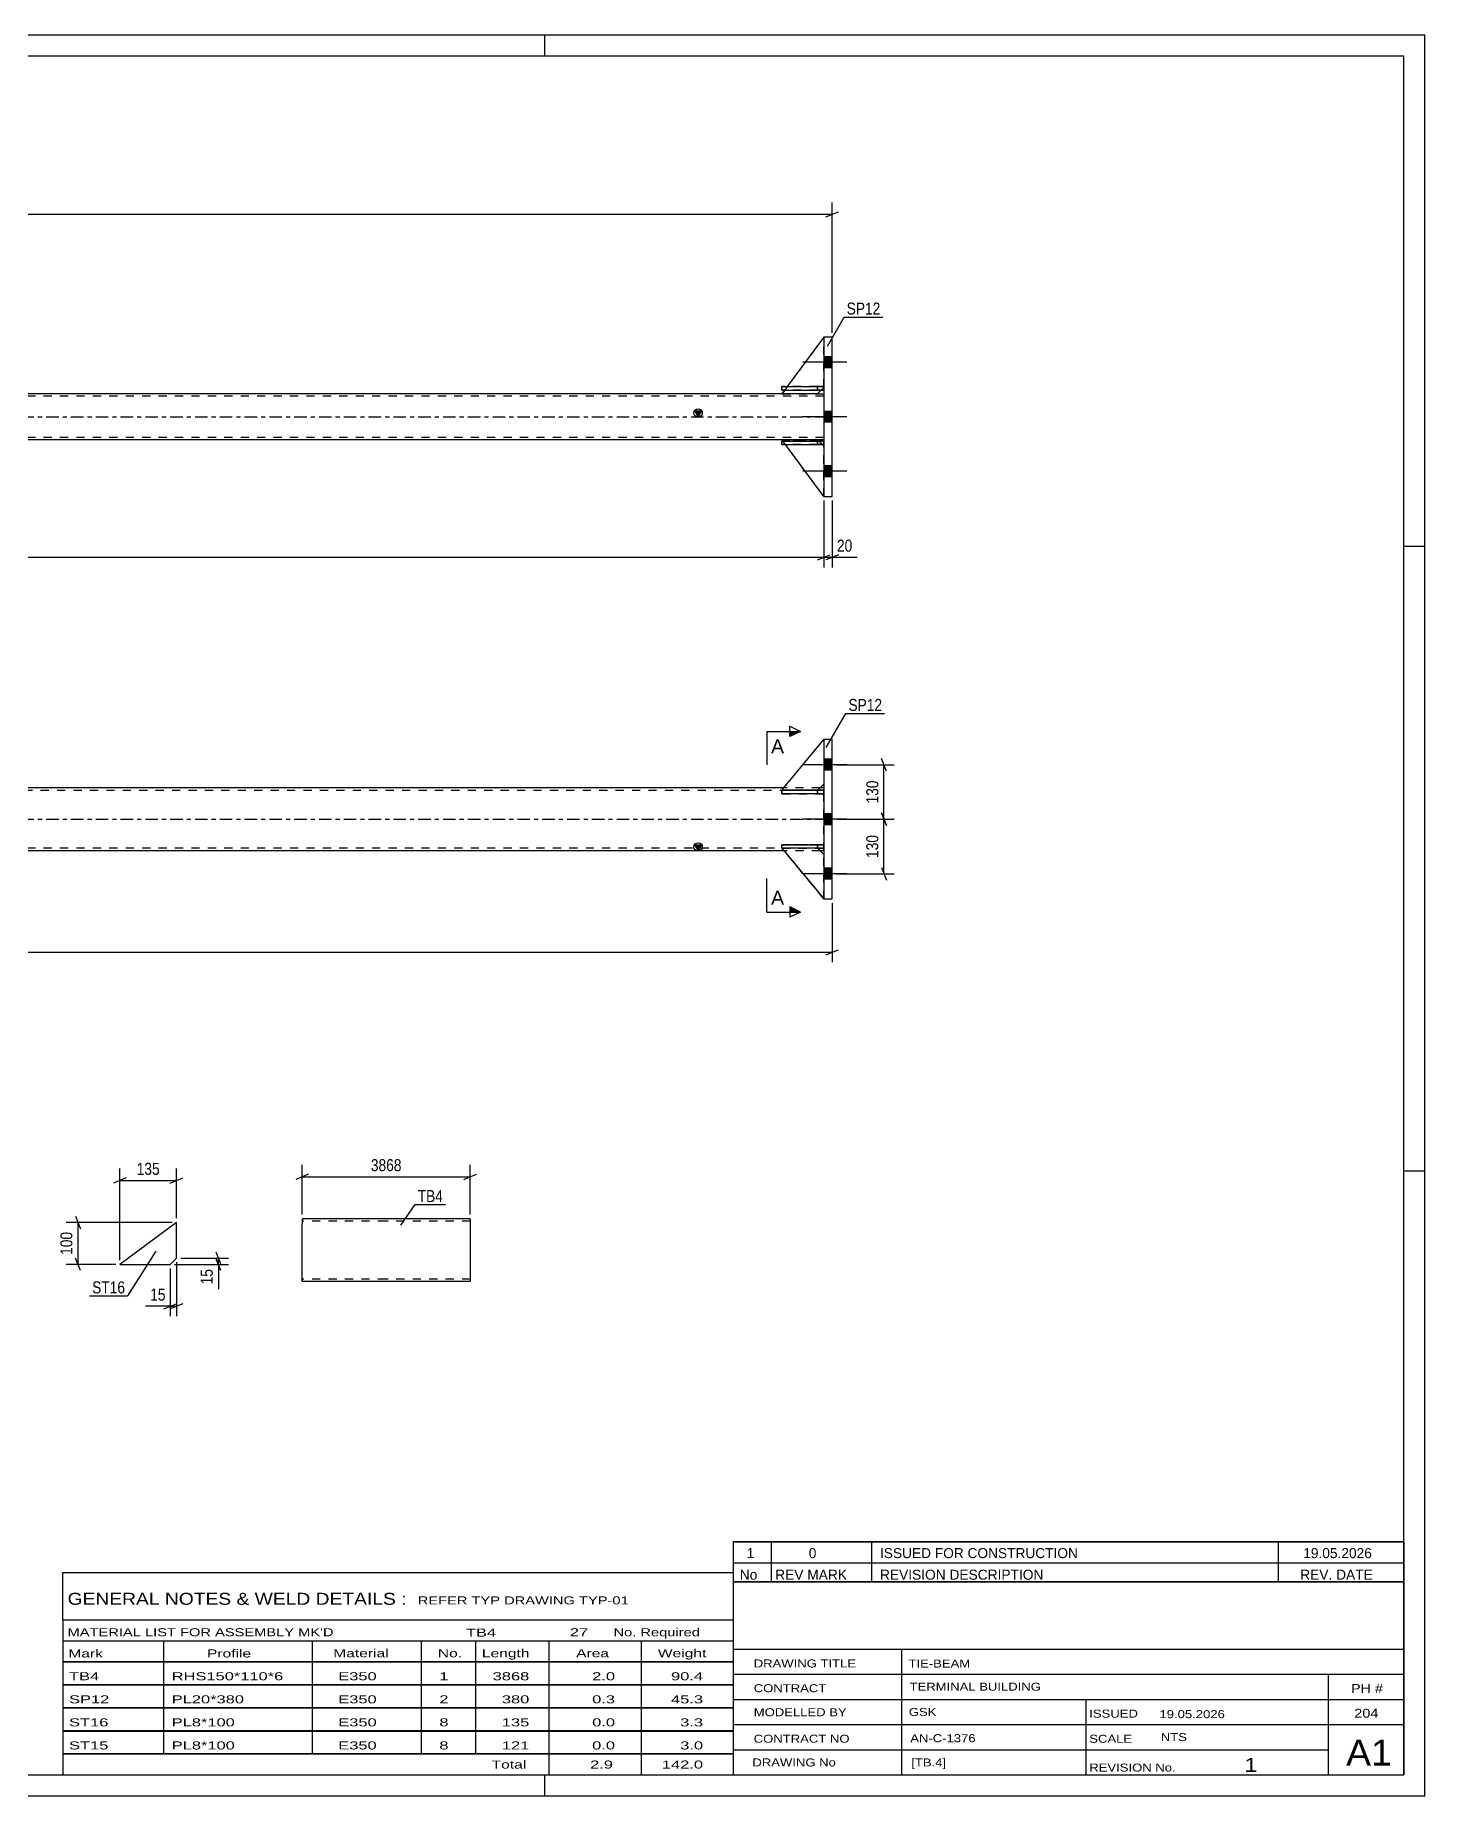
# Model space of a CAD drawing. Header units: millimetres. Extents: x 0 to 594, y 0 to 420.
# Drawn here: x 262.4 to 594, y 0 to 420 of the extents above; entities that cross this region are included whole.
import ezdxf

# ---------------------------------------------------------------- set-up
doc = ezdxf.new("R2010")
doc.units = ezdxf.units.MM
doc.linetypes.add('DXK_LINE_DOT2', pattern=[3.9198, 1.9599, -1.9599])
doc.linetypes.add('DXK_LINE_DOT3', pattern=[5.9187, 2.979, -0.9799, 0.9799, -0.9799])
doc.styles.add('Arial', font='ARIAL.TTF', dxfattribs={"height": 0.2})
doc.styles.add('Arial Narrow', font='ARIALN.TTF', dxfattribs={"height": 0.2})

# ---------------------------------------------------------------- blocks, each defined once
blk = doc.blocks.new('Unknown-490074904-1163')
at = {"color": 5, "linetype": 'Continuous'}
for p, q in [((594, 420), (0, 420)), ((384, 415), (384, 420)), ((594, 0), (594, 420)), ((589, 415), (5, 415)), ((589, 5), (589, 415)), ((594, 298), (589, 298)), ((594, 149), (589, 149)), ((5, 5), (589, 5)), ((384, 0), (384, 5)), ((0, 0), (594, 0))]:
    blk.add_line(p, q, dxfattribs=at)
blk = doc.blocks.new('Unknown-490074904-3456')
at = {"color": 7, "linetype": 'Continuous'}
for p, q in [((429, 51.05), (429, 5)), ((429, 51.05), (589, 51.05)), ((589, 51), (589, 5)), ((429, 35), (589, 35)), ((469.14, 35), (469.14, 5)), ((429, 29), (589, 29)), ((571, 5.05), (571, 29.05)), ((429, 23), (589, 23)), ((513.14, 23), (513.14, 5)), ((429, 17), (589, 17)), ((429, 11), (571, 11)), ((429, 5), (589, 5))]:
    blk.add_line(p, q, dxfattribs=at)
at = {"color": 7, "style": 'Arial Narrow'}
for s, height, width, p in [('DRAWING TITLE', 1.9089, 1.425378, (433.88, 30.61)), ('TIE-BEAM', 1.909, 1.425378, (470.81, 30.59)), ('CONTRACT', 1.909, 1.425378, (433.88, 24.71)), ('TERMINAL BUILDING', 1.9089, 1.425378, (471.06, 25.07)), ('MODELLED BY', 1.9089, 1.425378, (433.88, 18.98)), ('GSK', 1.909, 1.425378, (470.88, 19.04)), ('ISSUED', 1.909, 1.425378, (513.94, 18.64)), ('19.05.2026', 1.909, 1.425378, (530.69, 18.52)), ('CONTRACT NO', 1.9089, 1.425378, (433.88, 12.66)), ('AN-C-1376', 1.909, 1.425378, (471.23, 12.78)), ('SCALE', 1.909, 1.425378, (513.94, 12.65)), ('A1', 6.204, 1.25, (575.24, 7.2)), ('DRAWING No', 1.909, 1.425378, (433.56, 7)), ('[TB.4]', 1.909, 1.425378, (471.46, 6.99)), ('1', 3.34, 1.5, (550.91, 5.68)), ('REVISION No.', 1.9089, 1.425378, (513.94, 5.77))]:
    blk.add_text(s, height=height, dxfattribs=dict(at, width=width)).set_placement(p)
at = {"color": 7, "linetype": 'Continuous', "style": 'Arial Narrow'}
for s, height, width, p in [('PH #', 2.1, 1.42538, (576.4, 24.55)), ('204', 2.1, 1.42538, (577.19, 18.65)), ('NTS', 1.909, 1.425378, (531, 13.05))]:
    blk.add_text(s, height=height, dxfattribs=dict(at, width=width)).set_placement(p)
blk = doc.blocks.new('Unknown-490074904-3457')
at = {"color": 7, "linetype": 'Continuous'}
for p, q in [((429, 60.55), (589, 60.55)), ((589, 60.55), (429, 60.55)), ((429, 60.55), (429, 55.55)), ((438, 60.55), (438, 55.55)), ((462, 60.55), (462, 55.55)), ((559, 60.55), (559, 55.55)), ((589, 60.55), (589, 55.55)), ((429, 55.55), (589, 55.55)), ((429, 55.55), (429, 51.05)), ((429, 55.55), (589, 55.55)), ((438, 55.55), (438, 51.05)), ((462, 55.55), (462, 51.05)), ((559, 55.55), (559, 51.05)), ((589, 55.55), (589, 51.05)), ((589, 51.05), (429, 51.05))]:
    blk.add_line(p, q, dxfattribs=at)
at = {"color": 7, "linetype": 'Continuous', "style": 'Arial Narrow'}
for s, height, width, p in [('1', 2.39, 1.196471, (432.16, 56.7)), ('0', 2.39, 1.196471, (447, 56.7)), ('ISSUED FOR CONSTRUCTION', 2.3861, 1.196471, (464, 56.7)), ('19.05.2026', 2.386, 1.196471, (565, 56.7)), ('No', 2.386, 1.2, (430.54, 51.55)), ('REV MARK', 2.386, 1.2, (439, 51.55)), ('REVISION DESCRIPTION', 2.3861, 1.2, (464, 51.55)), ('REV. DATE', 2.386, 1.2, (564.28, 51.55))]:
    blk.add_text(s, height=height, dxfattribs=dict(at, width=width)).set_placement(p)
blk = doc.blocks.new('Unknown-490074904-3458')
at = {"color": 7, "linetype": 'Continuous'}
for p, q in [((269, 53.25), (429, 53.25)), ((269, 42), (269, 53.25)), ((429, 53.25), (429, 42)), ((269, 42), (429, 42)), ((269, 42), (269, 37)), ((429, 42), (429, 37)), ((269, 37), (429, 37)), ((269, 37), (269, 32)), ((293, 37), (293, 32)), ((328.5, 37), (328.5, 32)), ((354.5, 37), (354.5, 32)), ((367.5, 37), (367.5, 32)), ((385, 37), (385, 32)), ((407, 37), (407, 32)), ((429, 37), (429, 32)), ((269, 32), (429, 32)), ((269, 31.95), (269, 26.55)), ((269, 31.95), (429, 31.95)), ((293, 32), (293, 26.5)), ((328.5, 32), (328.5, 26.5)), ((354.5, 32), (354.5, 26.5)), ((367.5, 32), (367.5, 26.5)), ((385, 32), (385, 26.5)), ((407, 32), (407, 26.5)), ((429, 31.95), (429, 26.55)), ((269, 26.55), (429, 26.55)), ((269, 26.45), (269, 21.05)), ((269, 26.45), (429, 26.45)), ((293, 26.5), (293, 21)), ((328.5, 26.5), (328.5, 21)), ((354.5, 26.5), (354.5, 21)), ((367.5, 26.5), (367.5, 21)), ((385, 26.5), (385, 21)), ((407, 26.5), (407, 21)), ((429, 26.45), (429, 21.05)), ((269, 21.05), (429, 21.05)), ((293, 21), (293, 15.5)), ((328.5, 21), (328.5, 15.5)), ((354.5, 21), (354.5, 15.5)), ((367.5, 21), (367.5, 15.5)), ((385, 21), (385, 15.5)), ((407, 21), (407, 15.5)), ((269, 20.95), (269, 15.55)), ((269, 20.95), (429, 20.95)), ((429, 20.95), (429, 15.55)), ((269, 15.55), (429, 15.55)), ((269, 15.45), (269, 10.05)), ((269, 15.45), (429, 15.45)), ((293, 15.5), (293, 10)), ((328.5, 15.5), (328.5, 10)), ((354.5, 15.5), (354.5, 10)), ((367.5, 15.5), (367.5, 10)), ((385, 15.5), (385, 10)), ((407, 15.5), (407, 10)), ((429, 15.45), (429, 10.05)), ((269, 10.05), (429, 10.05)), ((269, 10), (429, 10)), ((269, 10), (269, 5)), ((385, 10), (385, 5)), ((407, 10), (407, 5)), ((429, 10), (429, 5)), ((269, 5), (429, 5))]:
    blk.add_line(p, q, dxfattribs=at)
at = {"color": 7, "style": 'Arial Narrow'}
for s, height, width, p in [('GENERAL NOTES & WELD DETAILS :', 2.8633, 1.4, (270.15, 45.56)), ('REFER TYP DRAWING TYP-01', 1.9089, 1.6, (353.7, 45.66)), ("MATERIAL LIST FOR ASSEMBLY MK'D", 1.9089, 1.6, (270.15, 38.06)), ('TB4', 1.909, 1.794707, (365.2, 37.97)), ('27', 1.909, 1.794707, (389.99, 38.06)), ('No. Required', 1.9089, 1.6, (400.41, 38.06)), ('Mark', 1.909, 1.7, (270.34, 33)), ('Profile', 1.909, 1.7, (303.41, 33)), ('Material', 1.909, 1.7, (333.54, 33.06)), ('No.', 1.909, 1.7, (358.5, 33.06)), ('Length', 1.909, 1.7, (369, 33.06)), ('Area', 1.909, 1.7, (391.5, 33.06)), ('Weight', 1.909, 1.7, (411, 33.06))]:
    blk.add_text(s, height=height, dxfattribs=dict(at, width=width)).set_placement(p)
at = {"color": 7, "linetype": 'Continuous', "style": 'Arial Narrow'}
for s, height, width, p in [('TB4', 1.909, 1.794707, (270.5, 27.56)), ('RHS150*110*6', 1.9089, 1.794707, (295, 27.56)), ('E350', 1.909, 1.794707, (334.74, 27.56)), ('1', 1.91, 1.794707, (358.86, 27.56)), ('3868', 1.909, 1.794707, (371.58, 27.56)), ('2.0', 1.909, 1.794707, (395.32, 27.56)), ('90.4', 1.909, 1.794707, (414.14, 27.56)), ('SP12', 1.909, 1.794707, (270.5, 22.06)), ('PL20*380', 1.909, 1.794707, (295, 22.06)), ('E350', 1.909, 1.794707, (334.74, 22.06)), ('2', 1.91, 1.794707, (358.86, 22.06)), ('380', 1.909, 1.794707, (373.77, 22.06)), ('0.3', 1.909, 1.794707, (395.32, 22.06)), ('45.3', 1.909, 1.794707, (414.14, 22.06)), ('ST16', 1.909, 1.794707, (270.5, 16.56)), ('PL8*100', 1.909, 1.794707, (295, 16.56)), ('E350', 1.909, 1.794707, (334.74, 16.56)), ('8', 1.91, 1.794707, (358.86, 16.56)), ('135', 1.909, 1.794707, (373.77, 16.56)), ('0.0', 1.909, 1.794707, (395.32, 16.56)), ('3.3', 1.909, 1.794707, (416.33, 16.56)), ('ST15', 1.909, 1.794707, (270.5, 11.06)), ('PL8*100', 1.909, 1.794707, (295, 11.06)), ('E350', 1.909, 1.794707, (334.74, 11.06)), ('8', 1.91, 1.794707, (358.86, 11.06)), ('121', 1.909, 1.794707, (373.77, 11.06)), ('0.0', 1.909, 1.794707, (395.32, 11.06)), ('3.0', 1.909, 1.794707, (416.33, 11.06)), ('Total', 1.909, 1.7, (371.33, 6.5)), ('2.9', 1.909, 1.794707, (394.83, 6.5)), ('142.0', 1.909, 1.794707, (411.96, 6.5))]:
    blk.add_text(s, height=height, dxfattribs=dict(at, width=width)).set_placement(p)
blk = doc.blocks.new('Part-490074904-1802 - 1795')
at = {"color": 7, "linetype": 'DXK_LINE_DOT2'}
for p, q in [((450.61, 239.86), (440.61, 239.86)), ((440.61, 239.86), (450.61, 239.86)), ((440.61, 239.86), (440.61, 239.06)), ((449.11, 239.86), (449.11, 239.06)), ((450.61, 239.06), (450.61, 239.86)), ((449.11, 239.06), (440.61, 239.06)), ((440.61, 239.06), (450.61, 239.06)), ((449.11, 239.06), (450.61, 239.06))]:
    blk.add_line(p, q, dxfattribs=at)
blk = doc.blocks.new('Part-490074904-1850 - 1795')
at = {"linetype": 'Continuous'}
blk.add_hatch(color=2, dxfattribs=at).paths.add_polyline_path([(420.61, 225.46), (419.81, 226.86), (421.41, 226.86)])
at = {"color": 2, "linetype": 'Continuous'}
for p, q in [((64.72, 240.46), (63.81, 240.46)), ((441.1, 240.46), (73.33, 240.46)), ((450.61, 240.46), (449.7, 240.46)), ((420.61, 225.46), (419.81, 226.86)), ((419.81, 226.86), (421.41, 226.86)), ((421.41, 226.86), (420.61, 225.46)), ((64.7, 225.46), (63.81, 225.46)), ((441.12, 225.46), (73.31, 225.46)), ((450.61, 225.46), (449.72, 225.46))]:
    blk.add_line(p, q, dxfattribs=at)
at = {"color": 7, "linetype": 'DXK_LINE_DOT2'}
for p, q in [((63.81, 225.46), (63.81, 240.46)), ((63.81, 239.86), (450.61, 239.86)), ((73.33, 240.46), (64.72, 240.46)), ((449.7, 240.46), (441.1, 240.46)), ((450.61, 225.46), (450.61, 240.46)), ((450.61, 226.06), (63.81, 226.06)), ((73.31, 225.46), (64.7, 225.46)), ((449.72, 225.46), (441.12, 225.46))]:
    blk.add_line(p, q, dxfattribs=at)
at = {"color": 7, "linetype": 'DXK_LINE_DOT3'}
blk.add_line((63.81, 232.96), (450.61, 232.96), dxfattribs=at)
at = {"color": 2, "linetype": 'Continuous'}
blk.add_circle((420.61, 226.36), 1, dxfattribs=at)
blk = doc.blocks.new('Part-490074904-1813 - 1795')
at = {"color": 2, "linetype": 'Continuous'}
for p, q in [((440.61, 226.06), (440.61, 226.86)), ((440.61, 226.86), (450.61, 226.86)), ((450.61, 226.06), (450.61, 226.86)), ((450.61, 226.86), (450.61, 226.86)), ((440.61, 226.06), (440.62, 226.06)), ((450.61, 226.06), (441.44, 226.06)), ((450.61, 226.06), (450.61, 226.06))]:
    blk.add_line(p, q, dxfattribs=at)
at = {"color": 7, "linetype": 'DXK_LINE_DOT2'}
for p, q in [((449.11, 226.86), (440.61, 226.86)), ((449.11, 226.06), (449.11, 226.86)), ((449.11, 226.86), (450.61, 226.86)), ((450.61, 226.06), (450.61, 226.86)), ((440.61, 226.06), (449.11, 226.06)), ((441.44, 226.06), (440.62, 226.06)), ((449.11, 226.06), (450.61, 226.06))]:
    blk.add_line(p, q, dxfattribs=at)
blk = doc.blocks.new('Part-490074904-1801 - 1795')
at = {"color": 2, "linetype": 'Continuous'}
for p, q in [((452.61, 251.96), (450.61, 251.96)), ((450.61, 251.96), (450.61, 213.96)), ((452.61, 213.96), (452.61, 251.96)), ((450.61, 213.96), (452.61, 213.96))]:
    blk.add_line(p, q, dxfattribs=at)
blk = doc.blocks.new('Bolt-490074904-1814 - 1795')
at = {"linetype": 'Continuous'}
for points in [[(450.61, 247.26), (450.61, 244.66), (452.61, 244.66), (452.61, 247.26)], [(450.61, 247.26), (450.61, 244.66), (452.61, 244.66), (452.61, 247.26)], [(450.61, 247.26), (450.61, 244.66), (452.61, 244.66), (452.61, 247.26)], [(450.61, 234.26), (450.61, 231.66), (452.61, 231.66), (452.61, 234.26)], [(450.61, 234.26), (450.61, 231.66), (452.61, 231.66), (452.61, 234.26)], [(450.61, 221.26), (450.61, 218.66), (452.61, 218.66), (452.61, 221.26)], [(450.61, 221.26), (450.61, 218.66), (452.61, 218.66), (452.61, 221.26)], [(450.61, 221.26), (450.61, 218.66), (452.61, 218.66), (452.61, 221.26)]]:
    blk.add_hatch(color=1, dxfattribs=at).paths.add_polyline_path(points)
at = {"color": 1, "linetype": 'Continuous'}
for p, q in [((456.11, 245.96), (445.61, 245.96)), ((456.11, 245.96), (445.61, 245.96)), ((456.11, 245.96), (445.61, 245.96)), ((452.61, 247.26), (450.61, 247.26)), ((452.61, 247.26), (450.61, 247.26)), ((452.61, 247.26), (450.61, 247.26)), ((452.61, 244.66), (450.61, 244.66)), ((452.61, 244.66), (450.61, 244.66)), ((452.61, 244.66), (450.61, 244.66)), ((456.11, 232.96), (445.61, 232.96)), ((456.11, 232.96), (445.61, 232.96)), ((452.61, 234.26), (450.61, 234.26)), ((452.61, 234.26), (450.61, 234.26)), ((452.61, 231.66), (450.61, 231.66)), ((452.61, 231.66), (450.61, 231.66)), ((456.11, 219.96), (445.61, 219.96)), ((456.11, 219.96), (445.61, 219.96)), ((456.11, 219.96), (445.61, 219.96)), ((452.61, 221.26), (450.61, 221.26)), ((452.61, 221.26), (450.61, 221.26)), ((452.61, 221.26), (450.61, 221.26)), ((452.61, 218.66), (450.61, 218.66)), ((452.61, 218.66), (450.61, 218.66)), ((452.61, 218.66), (450.61, 218.66))]:
    blk.add_line(p, q, dxfattribs=at)
blk = doc.blocks.new('Part-490074904-1818 - 1795')
at = {"color": 7, "linetype": 'DXK_LINE_DOT2'}
for p, q in [((440.61, 239.87), (450.61, 251.96)), ((440.61, 239.87), (450.61, 251.96)), ((450.61, 251.96), (450.61, 241.37)), ((440.61, 239.87), (440.61, 239.87)), ((449.11, 239.87), (440.61, 239.87)), ((449.11, 239.87), (440.61, 239.87)), ((450.61, 241.37), (449.11, 239.87)), ((450.61, 241.37), (449.11, 239.87)), ((449.11, 239.87), (449.11, 239.87))]:
    blk.add_line(p, q, dxfattribs=at)
blk = doc.blocks.new('Part-490074904-1821 - 1795')
at = {"color": 2, "linetype": 'Continuous'}
for p, q in [((440.61, 226.07), (440.61, 226.07)), ((441.44, 226.07), (440.61, 226.07)), ((440.61, 226.07), (450.61, 213.96)), ((450.61, 224.57), (449.12, 226.06))]:
    blk.add_line(p, q, dxfattribs=at)
at = {"color": 7, "linetype": 'DXK_LINE_DOT2'}
for p, q in [((449.11, 226.07), (440.61, 226.07)), ((450.61, 213.96), (440.61, 226.07)), ((449.11, 226.07), (441.44, 226.07)), ((449.12, 226.06), (449.11, 226.07)), ((449.11, 226.07), (449.11, 226.07)), ((450.61, 224.57), (449.11, 226.07)), ((450.61, 213.96), (450.61, 224.57))]:
    blk.add_line(p, q, dxfattribs=at)
blk = doc.blocks.new('Part-490074904-1824 - 1795')
at = {"color": 7, "linetype": 'DXK_LINE_DOT2'}
for p, q in [((440.61, 226.07), (440.61, 226.07)), ((449.11, 226.07), (440.61, 226.07)), ((440.61, 226.07), (450.61, 213.96)), ((449.11, 226.07), (440.61, 226.07)), ((450.61, 213.96), (440.61, 226.07)), ((450.61, 224.57), (449.11, 226.07)), ((449.11, 226.07), (449.11, 226.07)), ((450.61, 224.57), (449.11, 226.07)), ((450.61, 213.96), (450.61, 224.57))]:
    blk.add_line(p, q, dxfattribs=at)
blk = doc.blocks.new('Part-490074904-1827 - 1795')
at = {"color": 7, "linetype": 'DXK_LINE_DOT2'}
for p, q in [((450.61, 226.86), (440.61, 226.86)), ((440.61, 226.86), (450.61, 226.86)), ((440.61, 226.06), (440.61, 226.86)), ((449.11, 226.86), (449.11, 226.06)), ((450.61, 226.06), (450.61, 226.86)), ((449.11, 226.06), (440.61, 226.06)), ((440.61, 226.06), (450.61, 226.06)), ((449.11, 226.06), (450.61, 226.06))]:
    blk.add_line(p, q, dxfattribs=at)
blk = doc.blocks.new('Part-490074904-1857 - 1795')
at = {"color": 2, "linetype": 'Continuous'}
for p, q in [((440.61, 239.87), (450.61, 251.96)), ((440.61, 239.87), (440.61, 239.87)), ((449.11, 239.87), (440.61, 239.87)), ((449.11, 239.87), (450.61, 241.37)), ((449.11, 239.87), (449.11, 239.87))]:
    blk.add_line(p, q, dxfattribs=at)
at = {"color": 7, "linetype": 'DXK_LINE_DOT2'}
for p, q in [((440.61, 239.87), (450.61, 251.96)), ((450.61, 251.96), (450.61, 241.37)), ((449.11, 239.87), (440.61, 239.87)), ((450.61, 241.37), (449.11, 239.87))]:
    blk.add_line(p, q, dxfattribs=at)
blk = doc.blocks.new('Part-490074904-1860 - 1795')
at = {"color": 2, "linetype": 'Continuous'}
for p, q in [((440.61, 239.06), (440.61, 239.86)), ((440.61, 239.86), (450.61, 239.86)), ((450.61, 239.06), (450.61, 239.86)), ((450.61, 239.86), (450.61, 239.86)), ((450.61, 239.06), (440.61, 239.06)), ((450.61, 239.06), (450.61, 239.06))]:
    blk.add_line(p, q, dxfattribs=at)
at = {"color": 7, "linetype": 'DXK_LINE_DOT2'}
for p, q in [((449.11, 239.86), (440.61, 239.86)), ((449.11, 239.06), (449.11, 239.86)), ((449.11, 239.86), (450.61, 239.86)), ((450.61, 239.06), (450.61, 239.86)), ((440.61, 239.06), (449.11, 239.06)), ((449.11, 239.06), (450.61, 239.06))]:
    blk.add_line(p, q, dxfattribs=at)
blk = doc.blocks.new('Part-490074904-2233 - 2227')
at = {"color": 2, "linetype": 'Continuous'}
for p, q in [((326.13, 137.66), (326.13, 136.46)), ((346.13, 137.66), (326.13, 137.66)), ((326.13, 123.41), (326.13, 136.46)), ((366.23, 137.66), (346.23, 137.66)), ((366.23, 137.57), (366.23, 137.66)), ((366.23, 137.57), (366.23, 136.46)), ((366.23, 136.46), (366.23, 122.66)), ((326.13, 122.76), (326.13, 123.41)), ((326.13, 122.66), (326.13, 122.76)), ((346.13, 122.66), (326.13, 122.66)), ((366.23, 122.66), (346.23, 122.66))]:
    blk.add_line(p, q, dxfattribs=at)
at = {"color": 7, "linetype": 'DXK_LINE_DOT2'}
for p, q in [((346.13, 137.06), (326.13, 137.06)), ((366.23, 137.06), (346.23, 137.06)), ((366.23, 137.31), (366.23, 136.46)), ((326.13, 123.41), (326.13, 123.02)), ((326.13, 123.26), (326.13, 123.31)), ((346.13, 123.26), (326.13, 123.26)), ((326.13, 122.66), (326.13, 122.66)), ((366.23, 123.26), (346.23, 123.26)), ((366.23, 123.31), (366.23, 123.41)), ((366.23, 123.26), (366.23, 123.31)), ((366.23, 123.26), (366.23, 123.31))]:
    blk.add_line(p, q, dxfattribs=at)
blk = doc.blocks.new('Part-490074904-1737 - 1731')
at = {"color": 2, "linetype": 'Continuous'}
for p, q in [((296.14, 136.78), (282.64, 126.78)), ((296.14, 128.28), (296.14, 136.78)), ((282.64, 126.78), (294.64, 126.78)), ((294.64, 126.78), (296.14, 128.28))]:
    blk.add_line(p, q, dxfattribs=at)
blk = doc.blocks.new('Part-490074904-1985 - 1982')
at = {"color": 2, "linetype": 'Continuous'}
for p, q in [((440.61, 323.47), (440.61, 323.47)), ((449.11, 323.47), (440.61, 323.47)), ((440.85, 323.16), (440.61, 323.47)), ((449.11, 323.47), (449.11, 323.47)), ((449.43, 323.16), (449.11, 323.47)), ((450.61, 309.97), (441.44, 322.36)), ((450.61, 321.97), (450.23, 322.36))]:
    blk.add_line(p, q, dxfattribs=at)
at = {"color": 7, "linetype": 'DXK_LINE_DOT2'}
for p, q in [((440.61, 323.47), (449.11, 323.47)), ((449.11, 323.47), (450.61, 321.97)), ((441.44, 322.36), (440.85, 323.16)), ((450.23, 322.36), (449.43, 323.16)), ((450.61, 321.97), (450.61, 321.97)), ((450.61, 309.97), (450.61, 321.97)), ((450.61, 309.97), (450.61, 309.97))]:
    blk.add_line(p, q, dxfattribs=at)
blk = doc.blocks.new('Bolt-490074904-1994 - 1982')
at = {"linetype": 'Continuous'}
for points in [[(450.61, 343.27), (450.61, 340.67), (452.61, 340.67), (452.61, 343.27)], [(450.61, 343.27), (450.61, 340.67), (452.61, 340.67), (452.61, 343.27)], [(450.61, 343.27), (450.61, 340.67), (452.61, 340.67), (452.61, 343.27)], [(450.61, 330.27), (450.61, 327.67), (452.61, 327.67), (452.61, 330.27)], [(450.61, 330.27), (450.61, 327.67), (452.61, 327.67), (452.61, 330.27)], [(450.61, 317.27), (450.61, 314.67), (452.61, 314.67), (452.61, 317.27)], [(450.61, 317.27), (450.61, 314.67), (452.61, 314.67), (452.61, 317.27)], [(450.61, 317.27), (450.61, 314.67), (452.61, 314.67), (452.61, 317.27)]]:
    blk.add_hatch(color=1, dxfattribs=at).paths.add_polyline_path(points)
at = {"color": 1, "linetype": 'Continuous'}
for p, q in [((456.11, 341.97), (445.61, 341.97)), ((456.11, 341.97), (445.61, 341.97)), ((456.11, 341.97), (445.61, 341.97)), ((452.61, 343.27), (450.61, 343.27)), ((452.61, 343.27), (450.61, 343.27)), ((452.61, 343.27), (450.61, 343.27)), ((452.61, 340.67), (450.61, 340.67)), ((452.61, 340.67), (450.61, 340.67)), ((452.61, 340.67), (450.61, 340.67)), ((456.11, 328.97), (445.61, 328.97)), ((456.11, 328.97), (445.61, 328.97)), ((452.61, 330.27), (450.61, 330.27)), ((452.61, 330.27), (450.61, 330.27)), ((452.61, 327.67), (450.61, 327.67)), ((452.61, 327.67), (450.61, 327.67)), ((456.11, 315.97), (445.61, 315.97)), ((456.11, 315.97), (445.61, 315.97)), ((456.11, 315.97), (445.61, 315.97)), ((452.61, 317.27), (450.61, 317.27)), ((452.61, 317.27), (450.61, 317.27)), ((452.61, 317.27), (450.61, 317.27)), ((452.61, 314.67), (450.61, 314.67)), ((452.61, 314.67), (450.61, 314.67)), ((452.61, 314.67), (450.61, 314.67))]:
    blk.add_line(p, q, dxfattribs=at)
blk = doc.blocks.new('Part-490074904-1986 - 1982')
at = {"color": 2, "linetype": 'Continuous'}
for p, q in [((440.61, 322.36), (440.61, 323.16)), ((440.61, 323.16), (450.61, 323.16)), ((440.61, 322.36), (450.61, 322.36)), ((450.61, 323.16), (450.61, 323.16)), ((450.61, 322.36), (450.61, 323.16))]:
    blk.add_line(p, q, dxfattribs=at)
at = {"color": 7, "linetype": 'DXK_LINE_DOT2'}
for p, q in [((449.11, 323.16), (440.61, 323.16)), ((449.11, 322.36), (440.61, 322.36)), ((450.61, 323.16), (449.11, 323.16)), ((449.11, 323.16), (449.11, 322.36)), ((449.11, 322.36), (450.61, 322.36)), ((450.61, 322.36), (450.61, 322.36))]:
    blk.add_line(p, q, dxfattribs=at)
blk = doc.blocks.new('Part-490074904-1995 - 1982')
at = {"color": 7, "linetype": 'DXK_LINE_DOT2'}
for p, q in [((450.61, 309.97), (440.61, 323.47)), ((440.61, 323.47), (449.11, 323.47)), ((449.11, 323.47), (440.61, 323.47)), ((449.11, 323.47), (450.61, 321.97)), ((449.11, 323.47), (449.11, 323.47)), ((449.11, 323.47), (450.61, 321.97)), ((450.61, 321.97), (450.61, 321.97)), ((450.61, 309.97), (450.61, 321.97))]:
    blk.add_line(p, q, dxfattribs=at)
blk = doc.blocks.new('Part-490074904-2002 - 1982')
at = {"color": 2, "linetype": 'Continuous'}
for p, q in [((450.61, 347.97), (441.86, 336.16)), ((441.27, 335.36), (440.61, 334.47)), ((449.11, 334.47), (440.61, 334.47)), ((450, 335.36), (449.11, 334.47))]:
    blk.add_line(p, q, dxfattribs=at)
at = {"color": 7, "linetype": 'DXK_LINE_DOT2'}
for p, q in [((450.61, 347.97), (450.61, 335.97)), ((441.86, 336.16), (441.27, 335.36)), ((450.61, 335.97), (450, 335.36))]:
    blk.add_line(p, q, dxfattribs=at)
blk = doc.blocks.new('Part-490074904-2007 - 1982')
at = {"color": 2, "linetype": 'Continuous'}
for p, q in [((452.61, 347.97), (450.61, 347.97)), ((450.61, 347.97), (450.61, 309.97)), ((452.61, 309.97), (452.61, 347.97)), ((450.61, 309.97), (452.61, 309.97))]:
    blk.add_line(p, q, dxfattribs=at)
blk = doc.blocks.new('Part-490074904-2012 - 1982')
at = {"linetype": 'Continuous'}
blk.add_hatch(color=2, dxfattribs=at).paths.add_polyline_path([(420.61, 328.97), (419.81, 330.37), (421.41, 330.37)])
at = {"color": 2, "linetype": 'Continuous'}
for p, q in [((65.31, 334.47), (63.81, 334.47)), ((440.61, 334.47), (73.81, 334.47)), ((449.11, 334.47), (450.61, 334.47)), ((420.61, 328.97), (419.81, 330.37)), ((419.81, 330.37), (421.41, 330.37)), ((421.41, 330.37), (420.61, 328.97)), ((65.31, 323.47), (63.81, 323.47)), ((440.61, 323.47), (73.81, 323.47)), ((450.61, 323.47), (449.11, 323.47))]:
    blk.add_line(p, q, dxfattribs=at)
at = {"color": 7, "linetype": 'DXK_LINE_DOT2'}
for p, q in [((63.81, 323.47), (63.81, 334.47)), ((450.61, 333.87), (63.81, 333.87)), ((73.81, 334.47), (65.31, 334.47)), ((449.11, 334.47), (440.61, 334.47)), ((450.61, 334.47), (450.61, 323.47)), ((450.61, 324.07), (63.81, 324.07)), ((73.81, 323.47), (65.31, 323.47)), ((449.11, 323.47), (440.61, 323.47))]:
    blk.add_line(p, q, dxfattribs=at)
at = {"color": 7, "linetype": 'DXK_LINE_DOT3'}
blk.add_line((63.81, 328.97), (450.61, 328.97), dxfattribs=at)
at = {"color": 2, "linetype": 'Continuous'}
blk.add_circle((420.61, 329.87), 1, dxfattribs=at)
blk = doc.blocks.new('Part-490074904-2019 - 1982')
at = {"color": 7, "linetype": 'DXK_LINE_DOT2'}
for p, q in [((450.61, 347.97), (440.61, 334.47)), ((450.61, 335.97), (450.61, 347.97)), ((440.61, 334.47), (449.11, 334.47)), ((449.11, 334.47), (450.61, 335.97))]:
    blk.add_line(p, q, dxfattribs=at)
blk = doc.blocks.new('Part-490074904-2020 - 1982')
at = {"color": 7, "linetype": 'DXK_LINE_DOT2'}
for p, q in [((440.61, 335.36), (440.61, 336.16)), ((449.11, 336.16), (440.61, 336.16)), ((440.61, 336.16), (450.61, 336.16)), ((449.11, 335.36), (449.11, 336.16)), ((449.11, 336.16), (450.61, 336.16)), ((450.61, 335.36), (450.61, 336.16)), ((449.11, 335.36), (440.61, 335.36)), ((440.61, 335.36), (450.61, 335.36)), ((450.61, 335.36), (449.11, 335.36)), ((450.61, 335.36), (450.61, 335.36))]:
    blk.add_line(p, q, dxfattribs=at)
blk = doc.blocks.new('Part-490074904-2021 - 1982')
at = {"color": 7, "linetype": 'DXK_LINE_DOT2'}
for p, q in [((440.61, 322.36), (440.61, 323.16)), ((449.11, 323.16), (440.61, 323.16)), ((440.61, 323.16), (450.61, 323.16)), ((449.11, 322.36), (440.61, 322.36)), ((440.61, 322.36), (450.61, 322.36)), ((449.11, 322.36), (449.11, 323.16)), ((449.11, 323.16), (450.61, 323.16)), ((450.61, 322.36), (449.11, 322.36)), ((450.61, 322.36), (450.61, 323.16)), ((450.61, 322.36), (450.61, 322.36))]:
    blk.add_line(p, q, dxfattribs=at)
blk = doc.blocks.new('Part-490074904-2022 - 1982')
at = {"color": 2, "linetype": 'Continuous'}
for p, q in [((440.61, 335.36), (440.61, 336.16)), ((440.61, 336.16), (450.61, 336.16)), ((450.61, 336.16), (450.61, 336.16)), ((450.61, 336.16), (450.61, 335.36)), ((440.61, 335.36), (450.61, 335.36))]:
    blk.add_line(p, q, dxfattribs=at)
at = {"color": 7, "linetype": 'DXK_LINE_DOT2'}
for p, q in [((449.11, 336.16), (440.61, 336.16)), ((450.61, 336.16), (449.11, 336.16)), ((449.11, 336.16), (449.11, 335.36)), ((449.11, 335.36), (440.61, 335.36)), ((449.11, 335.36), (450.61, 335.36))]:
    blk.add_line(p, q, dxfattribs=at)
blk = doc.blocks.new('StraightDimension-490074904-1910 - 1795')
at = {"color": 7, "linetype": 'Continuous'}
for p, q in [((453.61, 232.96), (467.35, 232.96)), ((465.55, 231.46), (464.35, 234.46)), ((464.95, 219.96), (464.95, 232.96)), ((453.61, 219.96), (467.35, 219.96)), ((464.35, 221.46), (465.55, 218.46))]:
    blk.add_line(p, q, dxfattribs=at)
at = {"color": 0}
blk.add_wipeout([(464.2, 229.8), (460, 229.8), (460, 223.12), (464.2, 223.12)], dxfattribs=at)
at = {"color": 3, "style": 'Arial Narrow'}
blk.add_text('130', height=2.863, rotation=90.0002, dxfattribs=at).set_placement((463.6, 223.72))
blk = doc.blocks.new('StraightDimension-490074904-1872 - 1795')
at = {"color": 7, "linetype": 'Continuous'}
for p, q in [((61.81, 212.96), (61.81, 198.84)), ((452.61, 212.96), (452.61, 198.84)), ((63.31, 201.84), (60.31, 200.64)), ((451.11, 200.64), (454.11, 201.84)), ((61.81, 201.24), (452.61, 201.24))]:
    blk.add_line(p, q, dxfattribs=at)
at = {"color": 0}
blk.add_wipeout([(261.47, 201.99), (261.47, 206.19), (252.96, 206.19), (252.96, 201.99)], dxfattribs=at)
at = {"color": 3, "style": 'Arial Narrow'}
blk.add_text('3908', height=2.863, dxfattribs=at).set_placement((253.56, 202.59))
blk = doc.blocks.new('StraightDimension-490074904-1923 - 1795')
at = {"color": 7, "linetype": 'Continuous'}
for p, q in [((453.61, 245.96), (467.35, 245.96)), ((465.55, 244.46), (464.35, 247.46)), ((464.95, 232.96), (464.95, 245.96)), ((453.61, 232.96), (467.35, 232.96)), ((464.35, 234.46), (465.55, 231.46))]:
    blk.add_line(p, q, dxfattribs=at)
at = {"color": 0}
blk.add_wipeout([(464.2, 242.8), (460, 242.8), (460, 236.12), (464.2, 236.12)], dxfattribs=at)
at = {"color": 3, "style": 'Arial Narrow'}
blk.add_text('130', height=2.863, rotation=90.0002, dxfattribs=at).set_placement((463.6, 236.72))
blk = doc.blocks.new('StraightDimension-490074904-2238 - 2227')
at = {"color": 7, "linetype": 'Continuous'}
for p, q in [((327.63, 148.26), (324.63, 147.06)), ((326.13, 138.66), (326.13, 150.51)), ((326.13, 147.66), (366.23, 147.66)), ((364.73, 147.06), (367.73, 148.26)), ((366.23, 138.66), (366.23, 150.51))]:
    blk.add_line(p, q, dxfattribs=at)
at = {"color": 0}
blk.add_wipeout([(350.43, 148.41), (350.43, 152.61), (341.92, 152.61), (341.92, 148.41)], dxfattribs=at)
at = {"color": 3, "style": 'Arial Narrow'}
blk.add_text('3868', height=2.863, dxfattribs=at).set_placement((342.52, 149.01))
blk = doc.blocks.new('StraightDimension-490074904-1763 - 1731')
at = {"color": 7, "linetype": 'Continuous'}
for p, q in [((295.14, 136.78), (269.79, 136.78)), ((272.04, 138.28), (273.24, 135.28)), ((272.64, 126.78), (272.64, 136.78)), ((281.64, 126.78), (269.79, 126.78)), ((273.24, 125.28), (272.04, 128.28))]:
    blk.add_line(p, q, dxfattribs=at)
at = {"color": 0}
blk.add_wipeout([(271.89, 135.13), (267.69, 135.13), (267.69, 128.44), (271.89, 128.44)], dxfattribs=at)
at = {"color": 3, "style": 'Arial Narrow'}
blk.add_text('100', height=2.863, rotation=90.0002, dxfattribs=at).set_placement((271.29, 129.04))
blk = doc.blocks.new('StraightDimension-490074904-1739 - 1731')
at = {"color": 7, "linetype": 'Continuous'}
for p, q in [((284.14, 147.38), (281.14, 146.18)), ((282.64, 127.78), (282.64, 149.63)), ((294.64, 146.18), (297.64, 147.38)), ((296.14, 137.78), (296.14, 149.63)), ((282.64, 146.78), (296.14, 146.78))]:
    blk.add_line(p, q, dxfattribs=at)
at = {"color": 0}
blk.add_wipeout([(292.73, 147.53), (292.73, 151.73), (286.05, 151.73), (286.05, 147.53)], dxfattribs=at)
at = {"color": 3, "style": 'Arial Narrow'}
blk.add_text('135', height=2.863, dxfattribs=at).set_placement((286.65, 148.13))
blk = doc.blocks.new('StraightDimension-490074904-1772 - 1731')
at = {"color": 7, "linetype": 'Continuous'}
for p, q in [((295.64, 126.78), (308.54, 126.78)), ((297.14, 128.28), (308.54, 128.28)), ((305.54, 129.78), (306.74, 126.78)), ((306.74, 125.28), (305.54, 128.28)), ((306.14, 126.78), (306.14, 128.28))]:
    blk.add_line(p, q, dxfattribs=at)
at = {"color": 0}
blk.add_wipeout([(305.39, 126.26), (301.19, 126.26), (301.19, 121.4), (305.39, 121.4)], dxfattribs=at)
at = {"color": 7, "linetype": 'Continuous'}
blk.add_line((306.14, 126.78), (306.14, 120.88), dxfattribs=at)
blk.add_line((306.14, 126.78), (306.14, 120.88), dxfattribs=at)
at = {"color": 3, "style": 'Arial Narrow'}
blk.add_text('15', height=2.863, rotation=90.0002, dxfattribs=at).set_placement((304.79, 122))
blk = doc.blocks.new('StraightDimension-490074904-1748 - 1731')
at = {"color": 7, "linetype": 'Continuous'}
for p, q in [((296.14, 127.28), (296.14, 114.38)), ((294.64, 125.78), (294.64, 114.38)), ((293.14, 116.18), (296.14, 117.38)), ((297.64, 117.38), (294.64, 116.18)), ((294.64, 116.78), (296.14, 116.78))]:
    blk.add_line(p, q, dxfattribs=at)
at = {"color": 0}
blk.add_wipeout([(294.11, 117.53), (294.11, 121.73), (289.26, 121.73), (289.26, 117.53)], dxfattribs=at)
at = {"color": 7, "linetype": 'Continuous'}
blk.add_line((294.64, 116.78), (288.73, 116.78), dxfattribs=at)
blk.add_line((294.64, 116.78), (288.73, 116.78), dxfattribs=at)
at = {"color": 3, "style": 'Arial Narrow'}
blk.add_text('15', height=2.863, dxfattribs=at).set_placement((289.86, 118.13))
blk = doc.blocks.new('StraightDimension-490074904-2584 - 1982')
at = {"color": 7, "linetype": 'Continuous'}
for p, q in [((450.61, 308.97), (450.61, 293.05)), ((452.61, 308.97), (452.61, 293.05)), ((449.11, 294.85), (452.11, 296.05)), ((450.61, 295.45), (452.61, 295.45)), ((454.11, 296.05), (451.11, 294.85))]:
    blk.add_line(p, q, dxfattribs=at)
at = {"color": 0}
blk.add_wipeout([(458, 296.2), (458, 300.4), (453.14, 300.4), (453.14, 296.2)], dxfattribs=at)
at = {"color": 7, "linetype": 'Continuous'}
blk.add_line((452.61, 295.45), (458.52, 295.45), dxfattribs=at)
blk.add_line((452.61, 295.45), (458.52, 295.45), dxfattribs=at)
at = {"color": 3, "style": 'Arial Narrow'}
blk.add_text('20', height=2.863, dxfattribs=at).set_placement((453.74, 296.8))
blk = doc.blocks.new('StraightDimension-490074904-2107 - 1982')
at = {"color": 7, "linetype": 'Continuous'}
for p, q in [((61.81, 348.97), (61.81, 380.12)), ((452.61, 348.97), (452.61, 380.12)), ((63.31, 377.87), (60.31, 376.67)), ((61.81, 377.27), (452.61, 377.27)), ((451.11, 376.67), (454.11, 377.87))]:
    blk.add_line(p, q, dxfattribs=at)
at = {"color": 0}
blk.add_wipeout([(261.47, 378.02), (261.47, 382.22), (252.96, 382.22), (252.96, 378.02)], dxfattribs=at)
at = {"color": 3, "style": 'Arial Narrow'}
blk.add_text('3908', height=2.863, dxfattribs=at).set_placement((253.56, 378.62))
blk = doc.blocks.new('StraightDimension-490074904-2585 - 1982')
at = {"color": 7, "linetype": 'Continuous'}
for p, q in [((63.81, 308.97), (63.81, 293.05)), ((450.61, 308.97), (450.61, 293.05)), ((65.31, 296.05), (62.31, 294.85)), ((63.81, 295.45), (450.61, 295.45)), ((449.11, 294.85), (452.11, 296.05))]:
    blk.add_line(p, q, dxfattribs=at)
at = {"color": 0}
blk.add_wipeout([(261.47, 296.2), (261.47, 300.4), (252.96, 300.4), (252.96, 296.2)], dxfattribs=at)
at = {"color": 3, "style": 'Arial Narrow'}
blk.add_text('3868', height=2.863, dxfattribs=at).set_placement((253.56, 296.8))
blk = doc.blocks.new('Mark-490074904-1797 - 1795')
at = {"color": 0}
blk.add_wipeout([(464.51, 258.8), (464.51, 261.8), (456.47, 261.8), (456.47, 258.8)], dxfattribs=at)
blk.add_wipeout([(464.51, 258.8), (464.51, 261.8), (456.47, 261.8), (456.47, 258.8)], dxfattribs=at)
at = {"color": 30, "linetype": 'Continuous'}
for p, q in [((451.16, 250.1), (455.87, 258.2)), ((455.87, 258.2), (465.11, 258.2))]:
    blk.add_line(p, q, dxfattribs=at)
at = {"color": 3, "style": 'Arial Narrow'}
blk.add_text('SP12', height=2.863, dxfattribs=at).set_placement((456.47, 258.8))
blk = doc.blocks.new('SectionMark-490074904-1957 - 1795')
at = {"color": 0, "linetype": 'Continuous'}
for points in [[(441.12, 248.67), (441.12, 252.17), (438.01, 252.17), (438.01, 248.67)], [(441.12, 212.58), (441.12, 216.08), (438.01, 216.08), (438.01, 212.58)]]:
    blk.add_wipeout(points, dxfattribs=at)
at = {"linetype": 'Continuous'}
for points in [[(442.51, 252.67), (442.51, 253.92), (445.01, 253.92)], [(442.51, 210.83), (442.51, 212.08), (445.01, 210.83)]]:
    blk.add_hatch(color=6, dxfattribs=at).paths.add_polyline_path(points)
at = {"color": 6, "linetype": 'Continuous'}
for p, q in [((437.01, 253.92), (437.01, 245.92)), ((437.01, 253.92), (445.01, 253.92)), ((442.51, 252.67), (442.51, 255.17)), ((442.51, 255.17), (445.01, 253.92)), ((445.01, 253.92), (442.51, 252.67)), ((437.01, 210.83), (437.01, 218.83)), ((437.01, 210.83), (445.01, 210.83)), ((445.01, 210.83), (442.51, 212.08)), ((442.51, 212.08), (442.51, 209.58)), ((445.01, 210.83), (442.51, 209.58))]:
    blk.add_line(p, q, dxfattribs=at)
at = {"color": 3, "linetype": 'Continuous', "style": 'Arial'}
for p in [(438.01, 248.67), (438.01, 212.58)]:
    blk.add_text('A', height=3.34, dxfattribs=at).set_placement(p)
blk = doc.blocks.new('Mark-490074904-2229 - 2227')
at = {"color": 0}
blk.add_wipeout([(359.72, 141.62), (359.72, 144.62), (353.69, 144.62), (353.69, 141.62)], dxfattribs=at)
blk.add_wipeout([(359.72, 141.62), (359.72, 144.62), (353.69, 144.62), (353.69, 141.62)], dxfattribs=at)
at = {"color": 30, "linetype": 'Continuous'}
for p, q in [((349.67, 136.1), (353.09, 141.02)), ((353.09, 141.02), (360.32, 141.02))]:
    blk.add_line(p, q, dxfattribs=at)
at = {"color": 3, "style": 'Arial Narrow'}
blk.add_text('TB4', height=2.863, dxfattribs=at).set_placement((353.69, 141.62))
blk = doc.blocks.new('Mark-490074904-1733 - 1731')
at = {"color": 0}
blk.add_wipeout([(283.87, 119.85), (283.87, 122.85), (276.01, 122.85), (276.01, 119.85)], dxfattribs=at)
blk.add_wipeout([(283.87, 119.85), (283.87, 122.85), (276.01, 122.85), (276.01, 119.85)], dxfattribs=at)
at = {"color": 30, "linetype": 'Continuous'}
for p in [(291.22, 129.91), (275.41, 119.25)]:
    blk.add_line(p, (284.47, 119.25), dxfattribs=at)
at = {"color": 3, "style": 'Arial Narrow'}
blk.add_text('ST16', height=2.863, dxfattribs=at).set_placement((276.01, 119.85))
blk = doc.blocks.new('Mark-490074904-2003 - 1982')
at = {"color": 0}
blk.add_wipeout([(464.09, 353.35), (464.09, 356.35), (456.05, 356.35), (456.05, 353.35)], dxfattribs=at)
blk.add_wipeout([(464.09, 353.35), (464.09, 356.35), (456.05, 356.35), (456.05, 353.35)], dxfattribs=at)
at = {"color": 30, "linetype": 'Continuous'}
for p, q in [((451.45, 345.82), (455.45, 352.75)), ((455.45, 352.75), (464.69, 352.75))]:
    blk.add_line(p, q, dxfattribs=at)
at = {"color": 3, "style": 'Arial Narrow'}
blk.add_text('SP12', height=2.863, dxfattribs=at).set_placement((456.05, 353.35))

msp = doc.modelspace()

# ---------------------------------------------------------------- block references
for name in ['Unknown-490074904-1163', 'Part-490074904-2002 - 1982', 'Part-490074904-2019 - 1982', 'Part-490074904-2007 - 1982', 'Bolt-490074904-1994 - 1982', 'Part-490074904-2020 - 1982', 'Part-490074904-2022 - 1982', 'Part-490074904-2012 - 1982', 'Part-490074904-1985 - 1982', 'Part-490074904-1995 - 1982', 'Part-490074904-1986 - 1982', 'Part-490074904-2021 - 1982', 'Part-490074904-1818 - 1795', 'Part-490074904-1857 - 1795', 'Part-490074904-1801 - 1795', 'Bolt-490074904-1814 - 1795', 'Part-490074904-1850 - 1795', 'Part-490074904-1802 - 1795', 'Part-490074904-1860 - 1795', 'Part-490074904-1813 - 1795', 'Part-490074904-1827 - 1795', 'Part-490074904-1821 - 1795', 'Part-490074904-1824 - 1795', 'Part-490074904-1737 - 1731', 'Part-490074904-2233 - 2227', 'Unknown-490074904-3457', 'Unknown-490074904-3458', 'Unknown-490074904-3456']:
    msp.add_blockref(name, (0, 0))

# ---------------------------------------------------------------- next in the draw order: block references
for name in ['StraightDimension-490074904-2107 - 1982', 'StraightDimension-490074904-2584 - 1982', 'Mark-490074904-1797 - 1795', 'StraightDimension-490074904-1910 - 1795', 'StraightDimension-490074904-1872 - 1795', 'StraightDimension-490074904-2238 - 2227', 'StraightDimension-490074904-1763 - 1731']:
    msp.add_blockref(name, (0, 0))

# ---------------------------------------------------------------- next in the draw order: block references
for name in ['Mark-490074904-2003 - 1982', 'StraightDimension-490074904-2585 - 1982', 'SectionMark-490074904-1957 - 1795', 'StraightDimension-490074904-1923 - 1795', 'StraightDimension-490074904-1739 - 1731', 'Mark-490074904-2229 - 2227']:
    msp.add_blockref(name, (0, 0))

# ---------------------------------------------------------------- next in the draw order: block references
msp.add_blockref('StraightDimension-490074904-1772 - 1731', (0, 0))

# ---------------------------------------------------------------- next in the draw order: block references
msp.add_blockref('StraightDimension-490074904-1748 - 1731', (0, 0))

# ---------------------------------------------------------------- next in the draw order: block references
msp.add_blockref('Mark-490074904-1733 - 1731', (0, 0))

doc.saveas('drawing.dxf')
